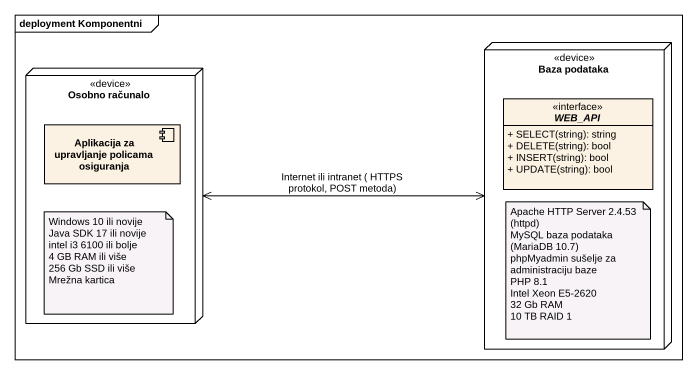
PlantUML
@startuml
mainframe deployment Komponentni
allowmixing
hide circle
hide empty members
skinparam classAttributeIconSize 0
node "Baza podataka" as Baza_podataka <<device>> {
  interface WEB_API {
    + SELECT(string): string
    + DELETE(string): bool
    + INSERT(string): bool
    + UPDATE(string): bool
  }
}
node "Osobno računalo" as Osobno_računalo <<device>> {
  component "Aplikacija za upravljanje policama osiguranja" as Aplikacija_za_upravljanje
}
Osobno_računalo <-right-> Baza_podataka : Internet ili intranet ( HTTPS protokol, POST metoda)
note as N1
  Windows 10 ili novije
  Java SDK 17 ili novije
  intel i3 6100 ili bolje
  4 GB RAM ili više
  256 Gb SSD ili više
  Mrežna kartica
end note
note as N2
  Apache HTTP Server 2.4.53 (httpd)
  MySQL baza podataka (MariaDB 10.7)
  phpMyadmin sušelje za administraciju baze
  PHP 8.1
  Intel Xeon E5-2620
  32 Gb RAM
  10 TB RAID 1
end note
@enduml
